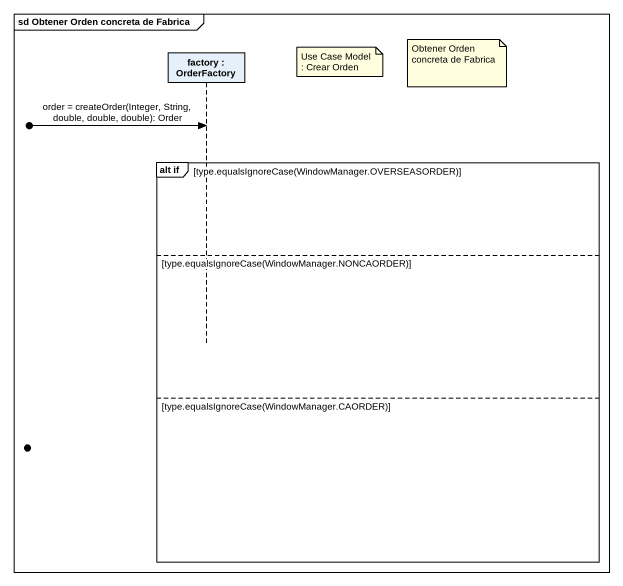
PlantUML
@startuml
mainframe sd Obtener Orden concreta de Fabrica
hide footbox
participant "factory : OrderFactory" as factory

note right of factory : Use Case Model : Crear Orden
note right of factory : Obtener Orden concreta de Fabrica
[o-> factory : order = createOrder(Integer, String, double, double, double): Order
group alt if [type.equalsIgnoreCase(WindowManager.OVERSEASORDER)]
else type.equalsIgnoreCase(WindowManager.NONCAORDER)
else type.equalsIgnoreCase(WindowManager.CAORDER)
end
@enduml
